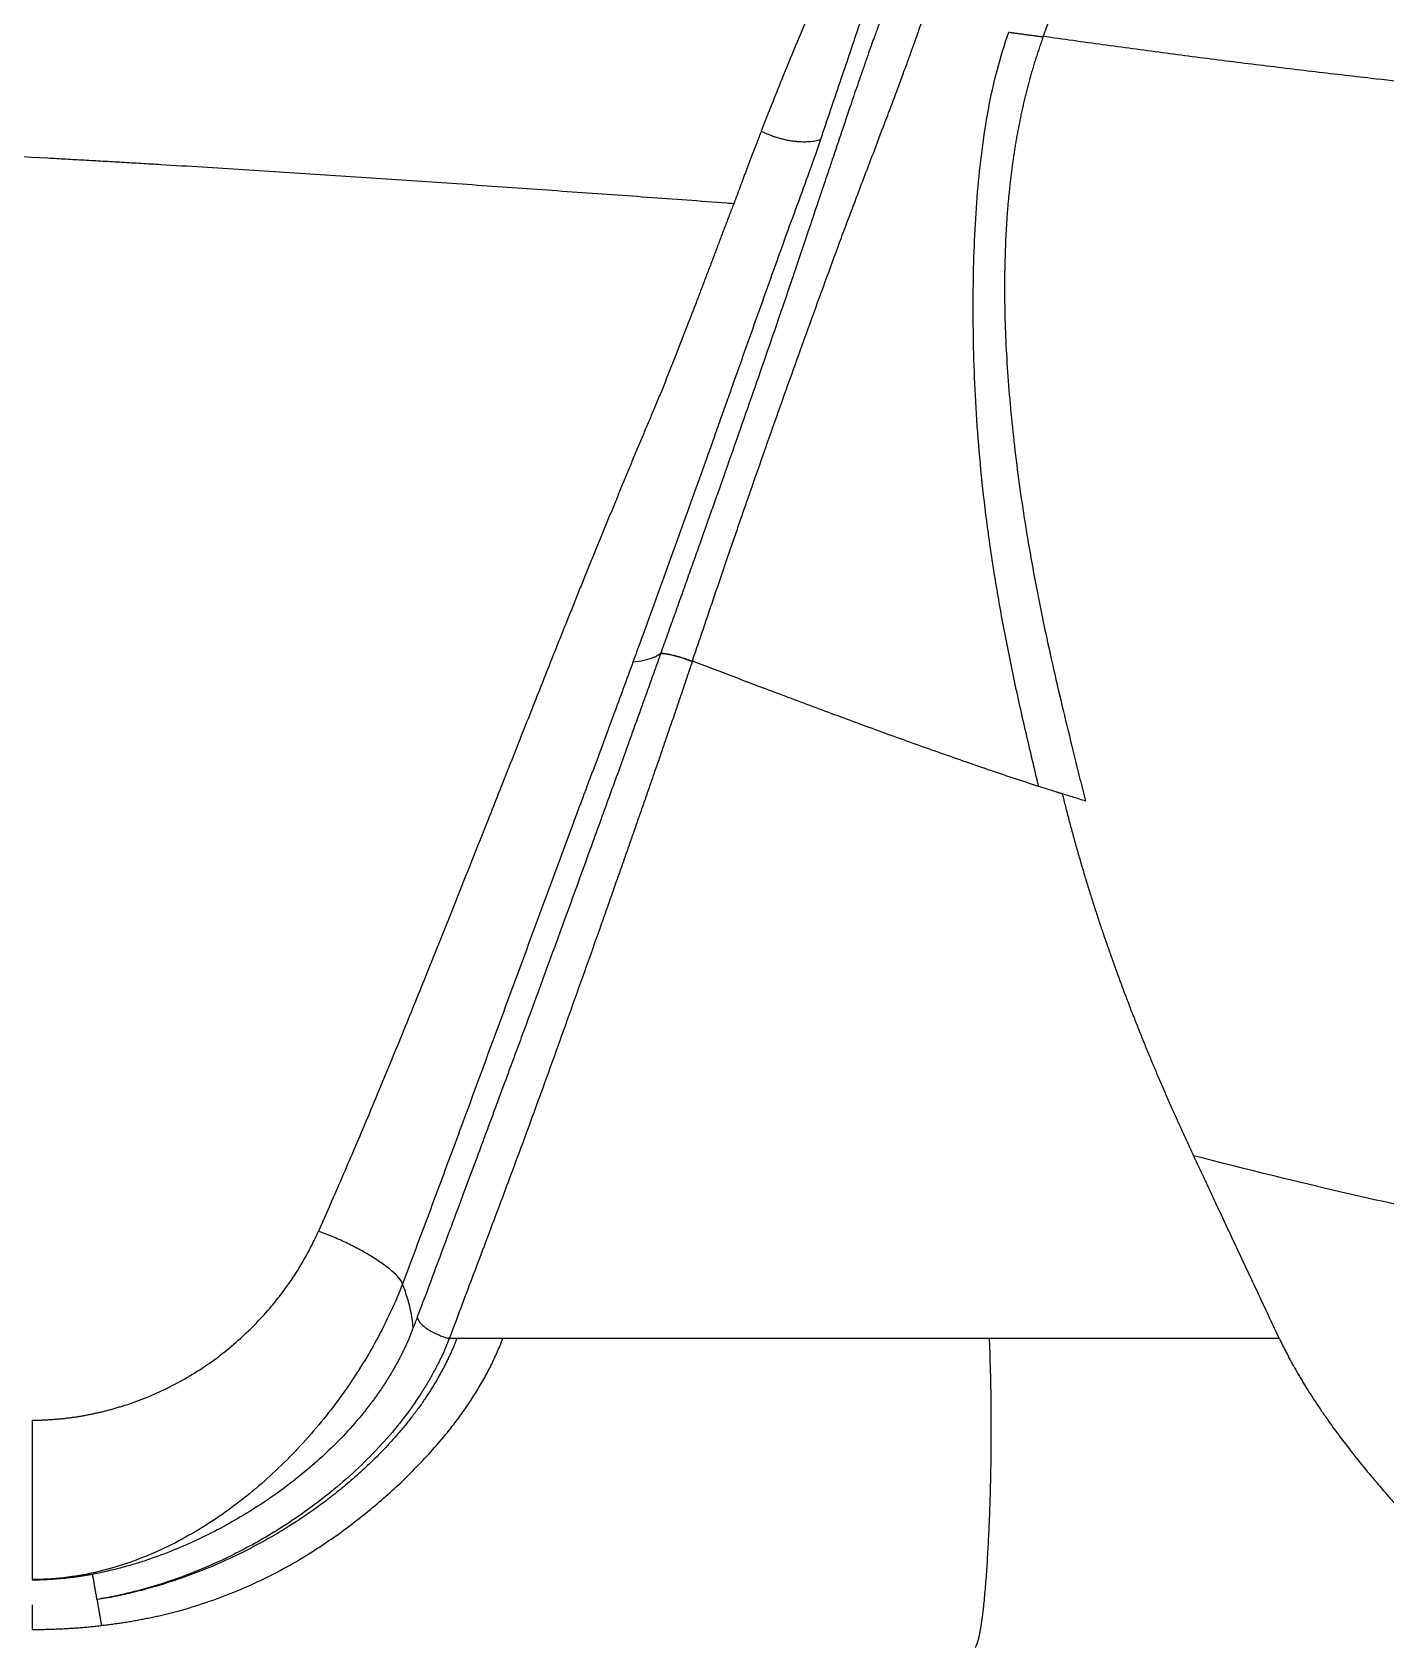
# Model space of a CAD drawing. Header units: inches. Extents: x -1 to 81, y -22 to 129.
# Drawn here: x 45.27 to 54.37, y 55.61 to 66.44 of the extents above; entities that cross this region are included whole.
import ezdxf

# ---------------------------------------------------------------- set-up
doc = ezdxf.new("R2010")
doc.units = ezdxf.units.IN
doc.header["$MEASUREMENT"] = 0
doc.layers.add('1', color=4, linetype='Continuous')

# ---------------------------------------------------------------- blocks, each defined once
blk = doc.blocks.new('2026 PACE')
at = {"layer": '1', "color": 3, "linetype": 'Continuous', "lineweight": 25}
for p, q in [((49.996, 62.256), (49.995, 62.255)), ((50.209, 62.204), (50.21, 62.206))]:
    blk.add_line(p, q, dxfattribs=at)
at = {"layer": '1', "color": 3, "linetype": 'Continuous', "lineweight": 25, "flags": 128}
blk.add_lwpolyline([(52.7, 61.304), (52.699, 61.309), (52.698, 61.313)], dxfattribs=at)
at = {"layer": '1', "color": 3, "linetype": 'Continuous', "lineweight": 25}
for points, knots in [([(52.57, 66.407), (52.578, 66.427), (52.592, 66.468), (52.615, 66.53), (52.637, 66.592), (52.659, 66.655), (52.682, 66.718), (52.721, 66.828), (52.776, 66.987), (52.845, 67.186), (52.913, 67.384), (52.977, 67.57), (53.042, 67.76), (53.098, 67.923), (53.149, 68.074), (53.205, 68.237), (53.274, 68.437), (53.351, 68.66), (53.425, 68.873), (53.482, 69.036), (53.526, 69.162), (53.559, 69.254), (53.581, 69.318), (53.593, 69.351)], [0, 0, 0, 0, 0.018957, 0.038194, 0.057711, 0.07751, 0.09759, 0.117951, 0.18172, 0.250011, 0.310524, 0.374966, 0.434484, 0.499998, 0.540852, 0.588081, 0.668101, 0.75, 0.823577, 0.897327, 0.928515, 0.962739, 1, 1, 1, 1]), ([(51.266, 67.182), (51.26, 67.168), (51.248, 67.142), (51.23, 67.101), (51.211, 67.059), (51.192, 67.015), (51.173, 66.971), (51.153, 66.925), (51.132, 66.878), (51.111, 66.83), (51.09, 66.78), (51.068, 66.73), (51.046, 66.678), (51.023, 66.624), (50.999, 66.57), (50.957, 66.472), (50.899, 66.334), (50.841, 66.193), (50.801, 66.094), (50.777, 66.034), (50.752, 65.972), (50.726, 65.907), (50.7, 65.84), (50.682, 65.794), (50.673, 65.77)], [0, 0, 0, 0, 0.03122, 0.063137, 0.095748, 0.129053, 0.163047, 0.197724, 0.233081, 0.269113, 0.305815, 0.34318, 0.381205, 0.41988, 0.459201, 0.499158, 0.630106, 0.74938, 0.788241, 0.828292, 0.869517, 0.911892, 0.955395, 1, 1, 1, 1]), ([(51.542, 67.13), (51.525, 67.076), (51.507, 67.022), (51.472, 66.913), (51.454, 66.858), (51.4, 66.69), (51.362, 66.575), (51.303, 66.399), (51.283, 66.34), (51.243, 66.22), (51.222, 66.159), (51.159, 65.974), (51.116, 65.846), (51.071, 65.714)], [0, 0, 0, 0, 0.125, 0.125, 0.25, 0.25, 0.5, 0.5, 0.625, 0.625, 0.75, 0.75, 1, 1, 1, 1]), ([(51.492, 66.562), (51.486, 66.547), (51.476, 66.519), (51.461, 66.477), (51.447, 66.44), (51.435, 66.407), (51.425, 66.379), (51.416, 66.355), (51.402, 66.316), (51.382, 66.259), (51.355, 66.18), (51.319, 66.078), (51.275, 65.947), (51.219, 65.782), (51.17, 65.636), (51.129, 65.514), (51.097, 65.42), (51.062, 65.315), (51.023, 65.2), (50.973, 65.049), (50.914, 64.875), (50.852, 64.693), (50.783, 64.49), (50.702, 64.255), (50.605, 63.976), (50.506, 63.693), (50.427, 63.468), (50.368, 63.301), (50.329, 63.193), (50.29, 63.083), (50.251, 62.971), (50.21, 62.857), (50.169, 62.741), (50.127, 62.623), (50.084, 62.503), (50.04, 62.38), (50.011, 62.298), (49.996, 62.256)], [0, 0, 0, 0, 0.012693, 0.024175, 0.034444, 0.043504, 0.051353, 0.057993, 0.063423, 0.082991, 0.104086, 0.126711, 0.163725, 0.205532, 0.252155, 0.272681, 0.295464, 0.320502, 0.347797, 0.377351, 0.426481, 0.468168, 0.502395, 0.564235, 0.626357, 0.688758, 0.751416, 0.774447, 0.797884, 0.821728, 0.845978, 0.870634, 0.895695, 0.921163, 0.947036, 0.973315, 1, 1, 1, 1]), ([(50.21, 62.206), (50.216, 62.226), (50.23, 62.266), (50.251, 62.327), (50.271, 62.386), (50.291, 62.445), (50.31, 62.503), (50.33, 62.56), (50.349, 62.617), (50.368, 62.673), (50.387, 62.728), (50.405, 62.782), (50.424, 62.836), (50.442, 62.889), (50.46, 62.941), (50.477, 62.992), (50.495, 63.043), (50.512, 63.093), (50.529, 63.143), (50.546, 63.191), (50.562, 63.239), (50.579, 63.286), (50.595, 63.333), (50.64, 63.462), (50.713, 63.671), (50.815, 63.958), (50.915, 64.238), (51.015, 64.517), (51.115, 64.789), (51.197, 65.013), (51.261, 65.186), (51.307, 65.306), (51.355, 65.433), (51.406, 65.567), (51.456, 65.699), (51.503, 65.823), (51.546, 65.936), (51.588, 66.047), (51.624, 66.146), (51.657, 66.235), (51.686, 66.315), (51.712, 66.388), (51.735, 66.454), (51.749, 66.495), (51.756, 66.514)], [0, 0, 0, 0, 0.01281, 0.025478, 0.038007, 0.050394, 0.062641, 0.074748, 0.086714, 0.098539, 0.110224, 0.121768, 0.133172, 0.144434, 0.155557, 0.166538, 0.177379, 0.188079, 0.198639, 0.209057, 0.219335, 0.229471, 0.239467, 0.249321, 0.312955, 0.375833, 0.437972, 0.499393, 0.564206, 0.624744, 0.656813, 0.687171, 0.712051, 0.749539, 0.786626, 0.811905, 0.844735, 0.874346, 0.899955, 0.923727, 0.945637, 0.965665, 0.983791, 1, 1, 1, 1]), ([(52.54, 61.363), (52.525, 61.423), (52.496, 61.543), (52.44, 61.783), (52.373, 62.083), (52.301, 62.442), (52.239, 62.798), (52.188, 63.149), (52.149, 63.494), (52.122, 63.829), (52.105, 64.155), (52.098, 64.471), (52.099, 64.777), (52.108, 65.073), (52.127, 65.361), (52.156, 65.641), (52.198, 65.915), (52.256, 66.18), (52.309, 66.352), (52.339, 66.436)], [0, 0, 0, 0, 0.03125, 0.0625, 0.125, 0.1875, 0.25, 0.3125, 0.375, 0.4375, 0.5, 0.5625, 0.625, 0.6875, 0.75, 0.8125, 0.875, 0.9375, 1, 1, 1, 1]), ([(52.569, 66.405), (52.565, 66.394), (52.557, 66.371), (52.546, 66.337), (52.534, 66.303), (52.523, 66.269), (52.512, 66.235), (52.502, 66.201), (52.492, 66.167), (52.482, 66.132), (52.473, 66.098), (52.463, 66.063), (52.455, 66.028), (52.446, 65.994), (52.438, 65.959), (52.43, 65.924), (52.422, 65.889), (52.415, 65.853), (52.408, 65.818), (52.401, 65.783), (52.394, 65.747), (52.388, 65.711), (52.382, 65.676), (52.376, 65.64), (52.371, 65.604), (52.365, 65.568), (52.36, 65.531), (52.356, 65.495), (52.351, 65.458), (52.347, 65.422), (52.343, 65.385), (52.339, 65.348), (52.335, 65.311), (52.332, 65.274), (52.329, 65.236), (52.326, 65.199), (52.324, 65.161), (52.321, 65.123), (52.319, 65.085), (52.317, 65.047), (52.316, 65.009), (52.314, 64.971), (52.313, 64.932), (52.312, 64.893), (52.311, 64.854), (52.31, 64.815), (52.31, 64.776), (52.309, 64.599), (52.318, 64.274), (52.358, 63.784), (52.423, 63.269), (52.499, 62.823), (52.571, 62.46), (52.631, 62.186), (52.695, 61.91), (52.746, 61.701), (52.781, 61.56), (52.799, 61.486), (52.817, 61.412), (52.836, 61.338), (52.848, 61.289), (52.854, 61.264)], [0, 0, 0, 0, 0.00817, 0.016337, 0.0245, 0.03266, 0.040817, 0.048972, 0.057125, 0.065276, 0.073426, 0.081575, 0.089723, 0.097871, 0.106018, 0.114165, 0.122312, 0.13046, 0.138608, 0.146756, 0.154905, 0.163054, 0.171204, 0.179355, 0.187506, 0.195658, 0.203811, 0.211964, 0.220117, 0.228272, 0.236427, 0.244582, 0.252738, 0.260895, 0.269052, 0.27721, 0.285367, 0.293525, 0.301683, 0.309841, 0.317999, 0.326157, 0.334314, 0.342472, 0.35063, 0.358788, 0.366945, 0.375102, 0.468845, 0.562533, 0.656232, 0.749984, 0.796873, 0.843741, 0.8906, 0.937478, 0.949988, 0.962499, 0.975007, 0.987509, 1, 1, 1, 1]), ([(52.339, 66.436), (52.342, 66.435), (52.347, 66.435), (52.356, 66.434), (52.364, 66.432), (52.373, 66.431), (52.382, 66.43), (52.391, 66.429), (52.4, 66.428), (52.409, 66.426), (52.418, 66.425), (52.428, 66.424), (52.437, 66.423), (52.454, 66.42), (52.478, 66.417), (52.503, 66.414), (52.521, 66.411), (52.534, 66.41), (52.547, 66.408), (52.559, 66.406), (52.566, 66.405), (52.569, 66.405)], [0, 0, 0, 0, 0.044276, 0.0879515, 0.1310624, 0.173645, 0.2157362, 0.2573744, 0.2985993, 0.3394529, 0.3799811, 0.4202348, 0.4602701, 0.5001483, 0.6285853, 0.7499473, 0.8001701, 0.8499725, 0.9052259, 0.9552248, 1, 1, 1, 1]), ([(61.763, 65.643), (61.713, 65.645), (61.613, 65.647), (61.414, 65.653), (61.166, 65.66), (60.868, 65.67), (60.472, 65.685), (59.976, 65.707), (59.189, 65.747), (58.21, 65.807), (57.245, 65.882), (56.48, 65.949), (55.911, 66.003), (55.343, 66.062), (54.898, 66.111), (54.576, 66.148), (54.375, 66.171), (54.174, 66.196), (53.974, 66.22), (53.773, 66.245), (53.572, 66.271), (53.372, 66.297), (53.171, 66.324), (52.971, 66.351), (52.77, 66.379), (52.637, 66.398), (52.57, 66.407)], [0, 0, 0, 0, 0.015626, 0.031251, 0.062502, 0.093355, 0.125004, 0.187322, 0.250005, 0.374454, 0.499989, 0.561891, 0.624187, 0.686884, 0.749989, 0.772414, 0.794899, 0.817445, 0.840051, 0.862717, 0.885444, 0.908233, 0.931082, 0.953993, 0.976966, 1, 1, 1, 1]), ([(46.634, 65.544), (46.59, 65.547), (46.503, 65.552), (46.373, 65.56), (46.245, 65.567), (46.119, 65.574), (45.995, 65.581), (45.622, 65.602), (45.011, 65.633), (44.175, 65.67), (43.417, 65.697), (42.732, 65.716), (42.206, 65.727), (41.788, 65.734), (41.525, 65.737), (41.315, 65.738), (41.156, 65.739), (40.999, 65.74), (40.894, 65.74), (40.842, 65.74)], [0, 0, 0, 0, 0.022887, 0.045455, 0.067707, 0.089641, 0.111258, 0.132558, 0.284321, 0.428982, 0.566607, 0.676415, 0.78323, 0.837674, 0.891567, 0.918855, 0.946023, 0.973071, 1, 1, 1, 1]), ([(50.673, 65.77), (50.668, 65.757), (50.658, 65.731), (50.642, 65.69), (50.626, 65.646), (50.608, 65.601), (50.59, 65.553), (50.571, 65.503), (50.551, 65.451), (50.531, 65.397), (50.51, 65.34), (50.495, 65.302), (50.488, 65.282)], [0, 0, 0, 0, 0.082219, 0.168509, 0.258833, 0.353149, 0.451414, 0.55358, 0.659589, 0.769377, 0.882874, 1, 1, 1, 1]), ([(50.673, 65.77), (50.677, 65.769), (50.684, 65.765), (50.695, 65.76), (50.707, 65.755), (50.719, 65.75), (50.731, 65.745), (50.744, 65.74), (50.756, 65.735), (50.77, 65.731), (50.783, 65.727), (50.797, 65.723), (50.811, 65.719), (50.825, 65.716), (50.839, 65.712), (50.853, 65.709), (50.868, 65.707), (50.886, 65.704), (50.907, 65.702), (50.93, 65.7), (50.953, 65.699), (50.976, 65.699), (50.997, 65.7), (51.017, 65.702), (51.037, 65.705), (51.055, 65.709), (51.066, 65.713), (51.071, 65.714)], [0, 0, 0, 0, 0.027543, 0.055623, 0.084235, 0.113373, 0.14303, 0.173195, 0.203858, 0.235005, 0.266621, 0.29869, 0.331193, 0.364109, 0.397416, 0.431089, 0.465104, 0.499431, 0.556828, 0.614078, 0.671045, 0.727597, 0.783608, 0.838959, 0.89354, 0.94725, 1, 1, 1, 1]), ([(51.071, 65.714), (51.048, 65.643), (50.996, 65.499), (50.915, 65.275), (50.83, 65.044), (50.745, 64.807), (50.659, 64.565), (50.572, 64.321), (50.499, 64.116), (50.441, 63.951), (50.411, 63.869), (50.382, 63.786), (50.353, 63.703), (50.294, 63.538), (50.219, 63.33), (50.13, 63.082), (50.04, 62.833), (49.951, 62.585), (49.874, 62.373), (49.826, 62.245), (49.81, 62.199)], [0.5449533, 0.5449533, 0.5449533, 0.5449533, 0.5762033, 0.6074533, 0.6387033, 0.6699533, 0.7012033, 0.7324533, 0.7637033, 0.7793283, 0.7949533, 0.7949533, 0.8105783, 0.8262033, 0.8574533, 0.8887033, 0.9199533, 0.9512033, 0.9824533, 1, 1, 1, 1]), ([(50.488, 65.282), (50.472, 65.283), (50.278, 65.298), (49.905, 65.325), (49.368, 65.363), (48.829, 65.401), (48.288, 65.439), (47.742, 65.475), (47.191, 65.511), (46.82, 65.533), (46.634, 65.544)], [0, 0, 0, 0, 0.0107123, 0.1357123, 0.2607123, 0.3857123, 0.5107123, 0.6357123, 0.7607123, 0.8857123, 0.8857123, 0.8857123, 0.8857123]), ([(50.488, 65.282), (50.483, 65.269), (50.473, 65.244), (50.458, 65.204), (50.443, 65.165), (50.428, 65.126), (50.413, 65.087), (50.398, 65.047), (50.383, 65.008), (50.368, 64.968), (50.353, 64.928), (50.338, 64.888), (50.323, 64.848), (50.307, 64.808), (50.292, 64.768), (50.277, 64.727), (50.261, 64.687), (50.246, 64.646), (50.214, 64.564), (50.164, 64.433), (50.107, 64.286), (50.059, 64.164), (50.029, 64.091), (50.006, 64.031), (49.987, 63.987), (49.969, 63.943), (49.957, 63.914), (49.951, 63.899)], [0, 0, 0, 0, 0.029561, 0.059099, 0.088615, 0.11811, 0.147583, 0.177036, 0.20647, 0.235887, 0.265288, 0.294672, 0.324041, 0.353393, 0.382729, 0.412048, 0.441351, 0.47064, 0.499916, 0.618007, 0.749907, 0.812425, 0.874943, 0.906175, 0.937429, 0.968705, 1, 1, 1, 1]), ([(49.951, 63.899), (49.939, 63.872), (49.916, 63.818), (49.882, 63.736), (49.847, 63.654), (49.812, 63.57), (49.777, 63.486), (49.742, 63.401), (49.707, 63.315), (49.671, 63.228), (49.635, 63.14), (49.599, 63.051), (49.562, 62.962), (49.525, 62.872), (49.488, 62.781), (49.451, 62.689), (49.414, 62.596), (49.351, 62.438), (49.256, 62.202), (49.126, 61.873), (48.979, 61.503), (48.84, 61.151), (48.712, 60.829), (48.579, 60.496), (48.432, 60.127), (48.29, 59.777), (48.178, 59.504), (48.089, 59.29), (48.004, 59.086), (47.921, 58.893), (47.843, 58.71), (47.767, 58.537), (47.718, 58.425), (47.694, 58.371)], [0, 0, 0, 0, 0.014438, 0.029027, 0.043767, 0.058658, 0.073701, 0.088895, 0.104239, 0.119735, 0.135382, 0.15118, 0.167129, 0.183229, 0.19948, 0.215881, 0.232434, 0.249137, 0.300313, 0.359003, 0.425197, 0.498885, 0.548941, 0.598978, 0.679616, 0.749272, 0.790393, 0.829746, 0.86733, 0.903148, 0.937199, 0.969483, 1, 1, 1, 1]), ([(49.995, 62.255), (49.99, 62.24), (49.98, 62.212), (49.965, 62.168), (49.949, 62.125), (49.934, 62.082), (49.918, 62.038), (49.902, 61.994), (49.887, 61.951), (49.871, 61.907), (49.855, 61.863), (49.839, 61.818), (49.823, 61.774), (49.807, 61.73), (49.791, 61.685), (49.775, 61.641), (49.746, 61.561), (49.704, 61.442), (49.646, 61.283), (49.585, 61.115), (49.486, 60.841), (49.346, 60.456), (49.193, 60.04), (49.082, 59.737), (49.014, 59.553), (48.955, 59.394), (48.891, 59.222), (48.824, 59.04), (48.752, 58.846), (48.665, 58.612), (48.564, 58.343), (48.46, 58.063), (48.393, 57.884), (48.359, 57.795)], [0, 0, 0, 0, 0.009379, 0.018779, 0.028202, 0.037647, 0.047113, 0.056602, 0.066112, 0.075645, 0.085199, 0.094774, 0.104371, 0.11399, 0.123631, 0.133293, 0.142976, 0.175599, 0.210184, 0.246732, 0.285239, 0.388799, 0.499655, 0.562079, 0.59331, 0.624535, 0.67008, 0.711801, 0.749705, 0.804755, 0.874852, 0.937796, 1, 1, 1, 1]), ([(49.995, 62.255), (49.969, 62.235), (49.914, 62.214), (49.836, 62.201), (49.81, 62.199)], [0.1350803, 0.1350803, 0.1350803, 0.1350803, 0.5, 0.665892, 0.665892, 0.665892, 0.665892]), ([(49.995, 62.255), (49.999, 62.257), (50.008, 62.258), (50.033, 62.255), (50.05, 62.252), (50.089, 62.243), (50.112, 62.236), (50.16, 62.222), (50.185, 62.213), (50.209, 62.204)], [0, 0, 0, 0, 0.25, 0.25, 0.5, 0.5, 0.75, 0.75, 1, 1, 1, 1]), ([(49.996, 62.256), (50, 62.259), (50.008, 62.259), (50.033, 62.257), (50.05, 62.254), (50.09, 62.244), (50.112, 62.238), (50.16, 62.223), (50.185, 62.215), (50.21, 62.206)], [0, 0, 0, 0, 0.25, 0.25, 0.5, 0.5, 0.75, 0.75, 1, 1, 1, 1]), ([(50.209, 62.204), (50.204, 62.189), (50.194, 62.16), (50.179, 62.115), (50.164, 62.071), (50.149, 62.027), (50.134, 61.982), (50.119, 61.938), (50.104, 61.894), (50.089, 61.85), (50.074, 61.805), (50.058, 61.761), (50.043, 61.717), (50.028, 61.673), (50.013, 61.629), (49.998, 61.585), (49.983, 61.54), (49.967, 61.496), (49.952, 61.452), (49.937, 61.408), (49.922, 61.364), (49.906, 61.32), (49.891, 61.276), (49.876, 61.232), (49.86, 61.188), (49.845, 61.144), (49.83, 61.1), (49.814, 61.056), (49.799, 61.012), (49.784, 60.968), (49.768, 60.924), (49.753, 60.88), (49.738, 60.837), (49.722, 60.793), (49.707, 60.749), (49.691, 60.705), (49.676, 60.661), (49.661, 60.617), (49.645, 60.573), (49.63, 60.53), (49.614, 60.486), (49.57, 60.359), (49.496, 60.152), (49.393, 59.864), (49.292, 59.58), (49.198, 59.322), (49.114, 59.089), (49.037, 58.882), (48.96, 58.675), (48.883, 58.47), (48.806, 58.264), (48.728, 58.059), (48.651, 57.854), (48.6, 57.718), (48.574, 57.65)], [0, 0, 0, 0, 0.009436, 0.018861, 0.028274, 0.037676, 0.047068, 0.056451, 0.065825, 0.075191, 0.084549, 0.093901, 0.103247, 0.112587, 0.121923, 0.131254, 0.140582, 0.149906, 0.159229, 0.16855, 0.177869, 0.187189, 0.196508, 0.205829, 0.21515, 0.224474, 0.233799, 0.243128, 0.25246, 0.261795, 0.271136, 0.280481, 0.289832, 0.299189, 0.308552, 0.317923, 0.3273, 0.336683, 0.346071, 0.355463, 0.364858, 0.374254, 0.436881, 0.499363, 0.561799, 0.624246, 0.671151, 0.718104, 0.76508, 0.812061, 0.859047, 0.906033, 0.953017, 1, 1, 1, 1]), ([(49.81, 62.199), (49.766, 62.08), (49.693, 61.88), (49.589, 61.599), (49.524, 61.426), (49.49, 61.335), (49.486, 61.324)], [0.433352, 0.433352, 0.433352, 0.433352, 0.4783053, 0.5095553, 0.5408053, 0.5449533, 0.5449533, 0.5449533, 0.5449533]), ([(52.54, 61.363), (52.483, 61.381), (52.314, 61.436), (52.032, 61.533), (51.694, 61.652), (51.357, 61.774), (51.022, 61.899), (50.639, 62.042), (50.369, 62.145), (50.21, 62.206)], [0.0601039, 0.0601039, 0.0601039, 0.0601039, 0.125, 0.25, 0.375, 0.5, 0.625, 0.75, 0.928789, 0.928789, 0.928789, 0.928789]), ([(49.486, 61.324), (49.482, 61.315), (49.471, 61.285), (49.445, 61.215), (49.392, 61.073), (49.287, 60.791), (49.139, 60.389), (48.962, 59.909), (48.786, 59.432), (48.611, 58.957), (48.436, 58.486), (48.319, 58.174), (48.26, 58.018)], [0, 0, 0, 0, 0.0036645, 0.011477, 0.027102, 0.058352, 0.120852, 0.183352, 0.245852, 0.308352, 0.370852, 0.433352, 0.433352, 0.433352, 0.433352]), ([(52.698, 61.313), (52.698, 61.313), (52.691, 61.315), (52.678, 61.319), (52.652, 61.327), (52.606, 61.342), (52.566, 61.354), (52.54, 61.363)], [0.4981142, 0.4981142, 0.4981142, 0.4981142, 0.5, 0.5625, 0.625, 0.75, 1, 1, 1, 1]), ([(52.854, 61.264), (52.828, 61.273), (52.776, 61.289), (52.724, 61.305), (52.698, 61.313)], [0, 0, 0, 0, 0.499998, 1, 1, 1, 1]), ([(52.7, 61.304), (52.704, 61.29), (52.711, 61.26), (52.722, 61.216), (52.734, 61.172), (52.745, 61.127), (52.757, 61.083), (52.769, 61.039), (52.781, 60.995), (52.793, 60.952), (52.806, 60.908), (52.818, 60.864), (52.831, 60.821), (52.844, 60.777), (52.857, 60.734), (52.87, 60.69), (52.884, 60.647), (52.897, 60.604), (52.911, 60.561), (52.925, 60.518), (52.939, 60.475), (52.953, 60.432), (52.968, 60.389), (52.982, 60.347), (52.997, 60.304), (53.012, 60.262), (53.027, 60.219), (53.042, 60.177), (53.057, 60.135), (53.072, 60.093), (53.088, 60.051), (53.103, 60.009), (53.119, 59.967), (53.135, 59.926), (53.15, 59.884), (53.166, 59.843), (53.183, 59.801), (53.199, 59.76), (53.215, 59.719), (53.232, 59.678), (53.248, 59.637), (53.265, 59.596), (53.282, 59.555), (53.299, 59.515), (53.316, 59.474), (53.333, 59.434), (53.35, 59.393), (53.367, 59.353), (53.385, 59.313), (53.402, 59.273), (53.42, 59.233), (53.437, 59.193), (53.455, 59.154), (53.473, 59.114), (53.491, 59.075), (53.509, 59.035), (53.527, 58.996), (53.545, 58.957), (53.563, 58.918), (53.575, 58.892), (53.581, 58.879)], [0, 0, 0, 0, 0.017244, 0.034486, 0.051727, 0.068965, 0.086203, 0.103441, 0.120678, 0.137915, 0.155152, 0.172389, 0.189626, 0.206864, 0.224103, 0.241343, 0.258583, 0.275824, 0.293066, 0.310308, 0.327551, 0.344795, 0.36204, 0.379284, 0.39653, 0.413775, 0.431021, 0.448266, 0.465511, 0.482756, 0.500001, 0.517244, 0.534487, 0.55173, 0.568972, 0.586213, 0.603455, 0.620696, 0.637936, 0.655177, 0.672418, 0.689658, 0.706899, 0.72414, 0.741381, 0.758622, 0.775863, 0.793105, 0.810346, 0.827588, 0.844829, 0.862071, 0.879312, 0.896554, 0.913795, 0.931036, 0.948277, 0.965518, 0.982759, 1, 1, 1, 1]), ([(61.735, 57.635), (61.719, 57.636), (61.703, 57.637), (61.672, 57.639), (61.656, 57.639), (61.609, 57.642), (61.577, 57.644), (61.482, 57.649), (61.419, 57.652), (61.23, 57.663), (61.104, 57.671), (60.726, 57.697), (60.474, 57.716), (59.72, 57.781), (59.219, 57.834), (57.722, 58.021), (56.734, 58.182), (55.024, 58.526), (54.298, 58.693), (53.581, 58.879)], [0, 0, 0, 0, 0.0039062, 0.0039062, 0.0078125, 0.0078125, 0.015625, 0.015625, 0.03125, 0.03125, 0.0625, 0.0625, 0.125, 0.125, 0.25, 0.25, 0.5, 0.5, 0.6884516, 0.6884516, 0.6884516, 0.6884516]), ([(54.158, 57.65), (54.137, 57.694), (54.096, 57.782), (54.034, 57.914), (53.974, 58.043), (53.914, 58.169), (53.856, 58.293), (53.799, 58.415), (53.743, 58.534), (53.688, 58.651), (53.634, 58.766), (53.599, 58.842), (53.581, 58.879)], [0, 0, 0, 0, 0.109196, 0.216352, 0.321467, 0.424539, 0.525567, 0.62455, 0.721486, 0.816374, 0.909212, 1, 1, 1, 1]), ([(45.768, 57.1), (45.778, 57.1), (45.796, 57.1), (45.824, 57.101), (45.853, 57.102), (45.881, 57.104), (45.908, 57.105), (45.936, 57.108), (45.964, 57.11), (45.992, 57.113), (46.02, 57.117), (46.047, 57.12), (46.075, 57.125), (46.102, 57.129), (46.13, 57.134), (46.157, 57.139), (46.185, 57.145), (46.212, 57.151), (46.239, 57.157), (46.266, 57.164), (46.293, 57.171), (46.32, 57.179), (46.347, 57.187), (46.414, 57.207), (46.52, 57.244), (46.66, 57.306), (46.797, 57.378), (46.928, 57.459), (47.052, 57.549), (47.168, 57.647), (47.278, 57.753), (47.358, 57.841), (47.413, 57.909), (47.447, 57.952), (47.479, 57.996), (47.51, 58.04), (47.54, 58.085), (47.569, 58.131), (47.596, 58.178), (47.622, 58.225), (47.648, 58.273), (47.671, 58.321), (47.686, 58.354), (47.694, 58.371)], [0, 0, 0, 0, 0.011491, 0.022955, 0.034392, 0.045807, 0.0572, 0.068575, 0.079933, 0.091278, 0.102612, 0.113936, 0.125254, 0.136568, 0.147881, 0.159194, 0.170511, 0.181833, 0.193163, 0.204504, 0.215858, 0.227227, 0.238614, 0.250021, 0.312242, 0.374388, 0.436844, 0.499991, 0.562194, 0.624368, 0.68685, 0.749975, 0.772708, 0.795395, 0.818051, 0.840691, 0.863331, 0.885985, 0.908669, 0.931398, 0.954186, 0.977049, 1, 1, 1, 1]), ([(48.26, 58.018), (48.236, 57.955), (48.182, 57.828), (48.087, 57.639), (47.979, 57.455), (47.86, 57.277), (47.731, 57.108), (47.547, 56.893), (47.296, 56.649), (47.018, 56.44), (46.779, 56.298), (46.591, 56.206), (46.395, 56.13), (46.192, 56.073), (45.982, 56.037), (45.839, 56.028), (45.768, 56.028)], [0, 0, 0, 0, 0.0625, 0.125, 0.1875, 0.25, 0.3125, 0.375, 0.5, 0.625, 0.6875, 0.75, 0.8125, 0.875, 0.9375, 1, 1, 1, 1]), ([(48.332, 57.723), (48.327, 57.784), (48.308, 57.88), (48.273, 57.983), (48.26, 58.018)], [0.3173965, 0.3173965, 0.3173965, 0.3173965, 0.6722607, 0.8548642, 0.8548642, 0.8548642, 0.8548642]), ([(48.332, 57.723), (48.329, 57.715), (48.323, 57.7), (48.314, 57.676), (48.304, 57.653), (48.294, 57.629), (48.284, 57.606), (48.273, 57.583), (48.262, 57.56), (48.25, 57.536), (48.238, 57.513), (48.226, 57.49), (48.213, 57.467), (48.2, 57.444), (48.187, 57.421), (48.173, 57.398), (48.159, 57.376), (48.145, 57.353), (48.13, 57.331), (48.115, 57.308), (48.099, 57.286), (48.084, 57.264), (48.068, 57.241), (48.051, 57.219), (48.035, 57.198), (48.018, 57.176), (48.001, 57.154), (47.95, 57.092), (47.863, 56.994), (47.735, 56.867), (47.603, 56.752), (47.466, 56.644), (47.322, 56.543), (47.17, 56.448), (47.015, 56.361), (46.857, 56.284), (46.693, 56.213), (46.552, 56.162), (46.436, 56.126), (46.358, 56.105), (46.29, 56.088), (46.232, 56.075), (46.193, 56.067), (46.174, 56.063)], [0, 0, 0, 0, 0.009316, 0.018658, 0.028026, 0.03742, 0.046839, 0.056283, 0.065751, 0.075243, 0.084759, 0.094299, 0.103862, 0.113448, 0.123058, 0.13269, 0.142345, 0.152022, 0.161722, 0.171443, 0.181187, 0.190953, 0.200741, 0.21055, 0.220382, 0.230234, 0.240109, 0.250005, 0.315873, 0.379477, 0.440841, 0.499989, 0.563693, 0.624981, 0.687888, 0.749997, 0.809438, 0.874995, 0.906191, 0.937492, 0.958889, 0.979726, 1, 1, 1, 1]), ([(48.359, 57.795), (48.355, 57.783), (48.346, 57.759), (48.337, 57.735), (48.332, 57.723)], [0, 0, 0, 0, 0.511219, 1, 1, 1, 1]), ([(48.359, 57.795), (48.359, 57.792), (48.36, 57.788), (48.364, 57.776), (48.369, 57.767), (48.378, 57.756), (48.379, 57.754), (48.39, 57.743), (48.401, 57.732), (48.418, 57.72), (48.421, 57.718), (48.435, 57.708), (48.447, 57.701), (48.471, 57.688), (48.482, 57.683), (48.496, 57.677), (48.498, 57.676), (48.51, 57.671), (48.522, 57.666), (48.534, 57.662), (48.535, 57.661), (48.542, 57.659), (48.548, 57.657), (48.56, 57.653), (48.567, 57.651), (48.574, 57.65)], [0, 0, 0, 0, 0.08431, 0.08431, 0.25, 0.25, 0.282088, 0.282088, 0.46114, 0.46114, 0.5, 0.5, 0.63667, 0.63667, 0.75, 0.75, 0.766708, 0.766708, 0.875, 0.875, 0.883061, 0.883061, 0.9375, 0.9375, 1, 1, 1, 1]), ([(48.574, 57.65), (48.571, 57.642), (48.565, 57.627), (48.556, 57.604), (48.546, 57.582), (48.537, 57.56), (48.527, 57.537), (48.516, 57.515), (48.506, 57.493), (48.494, 57.471), (48.483, 57.449), (48.471, 57.427), (48.459, 57.406), (48.447, 57.384), (48.435, 57.362), (48.422, 57.341), (48.409, 57.32), (48.396, 57.298), (48.348, 57.224), (48.26, 57.1), (48.119, 56.934), (47.965, 56.778), (47.772, 56.608), (47.536, 56.432), (47.252, 56.258), (46.953, 56.112), (46.725, 56.026), (46.579, 55.981), (46.517, 55.963), (46.455, 55.947), (46.393, 55.932), (46.33, 55.918), (46.267, 55.905), (46.225, 55.898), (46.204, 55.894)], [0, 0, 0, 0, 0.008397, 0.01679, 0.025182, 0.033572, 0.041961, 0.050349, 0.058738, 0.067129, 0.07552, 0.083911, 0.092301, 0.100692, 0.109083, 0.117474, 0.125866, 0.134258, 0.14265, 0.213959, 0.285256, 0.356547, 0.427851, 0.5348, 0.641761, 0.748713, 0.85565, 0.876272, 0.896894, 0.917514, 0.938135, 0.958755, 0.979376, 1, 1, 1, 1]), ([(48.625, 57.65), (48.622, 57.642), (48.617, 57.627), (48.607, 57.604), (48.597, 57.581), (48.587, 57.556), (48.575, 57.532), (48.563, 57.506), (48.55, 57.481), (48.537, 57.454), (48.522, 57.427), (48.507, 57.4), (48.491, 57.372), (48.475, 57.344), (48.457, 57.315), (48.438, 57.286), (48.419, 57.256), (48.399, 57.226), (48.378, 57.196), (48.355, 57.166), (48.332, 57.135), (48.308, 57.104), (48.283, 57.073), (48.257, 57.041), (48.209, 56.984), (48.136, 56.904), (48.039, 56.807), (47.941, 56.717), (47.843, 56.635), (47.747, 56.559), (47.627, 56.471), (47.484, 56.377), (47.313, 56.277), (47.14, 56.188), (46.959, 56.107), (46.776, 56.037), (46.628, 55.99), (46.521, 55.96), (46.454, 55.943), (46.389, 55.928), (46.326, 55.914), (46.265, 55.903), (46.224, 55.896), (46.204, 55.893)], [0, 0, 0, 0, 0.008149, 0.016567, 0.025252, 0.034199, 0.043404, 0.052865, 0.062575, 0.072532, 0.082732, 0.093171, 0.103848, 0.114758, 0.1259, 0.137273, 0.148875, 0.160706, 0.172766, 0.185056, 0.197578, 0.210334, 0.223326, 0.236558, 0.250031, 0.296189, 0.340346, 0.382686, 0.423343, 0.462417, 0.499983, 0.565023, 0.624981, 0.688766, 0.749968, 0.813794, 0.874967, 0.89751, 0.919375, 0.940551, 0.961043, 0.98086, 1, 1, 1, 1]), ([(46.235, 55.719), (46.247, 55.721), (46.272, 55.724), (46.309, 55.729), (46.346, 55.734), (46.383, 55.739), (46.42, 55.745), (46.457, 55.752), (46.494, 55.759), (46.531, 55.766), (46.568, 55.773), (46.604, 55.781), (46.641, 55.789), (46.677, 55.798), (46.713, 55.807), (46.801, 55.83), (46.939, 55.872), (47.125, 55.941), (47.306, 56.021), (47.482, 56.112), (47.64, 56.206), (47.781, 56.3), (47.907, 56.391), (48.029, 56.487), (48.148, 56.588), (48.262, 56.692), (48.371, 56.801), (48.476, 56.915), (48.553, 57.006), (48.606, 57.074), (48.638, 57.116), (48.668, 57.158), (48.698, 57.201), (48.727, 57.244), (48.754, 57.288), (48.781, 57.332), (48.806, 57.376), (48.831, 57.421), (48.854, 57.466), (48.876, 57.512), (48.897, 57.557), (48.916, 57.603), (48.928, 57.634), (48.934, 57.65)], [0, 0, 0, 0, 0.010714, 0.021425, 0.032136, 0.042845, 0.053555, 0.064264, 0.074975, 0.085687, 0.0964, 0.107114, 0.117826, 0.128537, 0.139249, 0.149961, 0.206634, 0.263309, 0.319973, 0.376641, 0.433292, 0.477542, 0.521805, 0.566099, 0.610391, 0.65467, 0.698946, 0.743225, 0.787484, 0.802657, 0.81783, 0.833003, 0.84818, 0.863363, 0.878553, 0.893745, 0.908935, 0.924117, 0.939283, 0.954438, 0.9696, 0.984782, 1, 1, 1, 1]), ([(52.208, 57.65), (52.135, 57.65), (51.818, 57.65), (51.255, 57.65), (50.522, 57.65), (49.791, 57.65), (49.263, 57.65), (48.977, 57.65), (48.934, 57.65)], [0.3378562, 0.3378562, 0.3378562, 0.3378562, 0.375, 0.5, 0.625, 0.75, 0.875, 0.8970649, 0.8970649, 0.8970649, 0.8970649]), ([(52.113, 55.571), (52.114, 55.572), (52.115, 55.574), (52.117, 55.577), (52.118, 55.58), (52.12, 55.584), (52.122, 55.588), (52.124, 55.592), (52.125, 55.596), (52.127, 55.601), (52.128, 55.606), (52.13, 55.611), (52.131, 55.616), (52.133, 55.621), (52.134, 55.627), (52.136, 55.632), (52.137, 55.638), (52.139, 55.644), (52.14, 55.65), (52.141, 55.656), (52.143, 55.662), (52.144, 55.669), (52.145, 55.675), (52.146, 55.682), (52.148, 55.688), (52.149, 55.695), (52.15, 55.702), (52.151, 55.709), (52.152, 55.715), (52.153, 55.722), (52.154, 55.729), (52.155, 55.736), (52.156, 55.743), (52.157, 55.75), (52.158, 55.757), (52.159, 55.764), (52.16, 55.771), (52.161, 55.778), (52.162, 55.785), (52.163, 55.792), (52.164, 55.799), (52.165, 55.806), (52.165, 55.813), (52.166, 55.82), (52.167, 55.827), (52.168, 55.833), (52.169, 55.84), (52.173, 55.882), (52.181, 55.963), (52.191, 56.093), (52.199, 56.23), (52.207, 56.382), (52.213, 56.548), (52.217, 56.697), (52.219, 56.815), (52.22, 56.905), (52.22, 57.002), (52.22, 57.085), (52.22, 57.151), (52.22, 57.199), (52.219, 57.246), (52.219, 57.293), (52.218, 57.339), (52.217, 57.385), (52.216, 57.43), (52.214, 57.475), (52.213, 57.52), (52.212, 57.564), (52.21, 57.607), (52.209, 57.635), (52.208, 57.65)], [0, 0, 0, 0, 0.007204, 0.014303, 0.021302, 0.028203, 0.035009, 0.041724, 0.04835, 0.054889, 0.061344, 0.067718, 0.074011, 0.080225, 0.086363, 0.092426, 0.098415, 0.104331, 0.110175, 0.115948, 0.12165, 0.127284, 0.132848, 0.138343, 0.14377, 0.149129, 0.15442, 0.159643, 0.164799, 0.169888, 0.174909, 0.179863, 0.18475, 0.18957, 0.194323, 0.199009, 0.203628, 0.20818, 0.212666, 0.217084, 0.221435, 0.22572, 0.229937, 0.234088, 0.238173, 0.24219, 0.246141, 0.250025, 0.315037, 0.378191, 0.439712, 0.500005, 0.572403, 0.642814, 0.674888, 0.709366, 0.746274, 0.785666, 0.803798, 0.821861, 0.839858, 0.857792, 0.875669, 0.893496, 0.911282, 0.929038, 0.946774, 0.964504, 0.982243, 1, 1, 1, 1]), ([(54.158, 57.65), (54.043, 57.65), (53.809, 57.65), (53.451, 57.65), (53.089, 57.65), (52.674, 57.65), (52.38, 57.65), (52.208, 57.65)], [0, 0, 0, 0, 0.0625, 0.125, 0.1875, 0.25, 0.3378562, 0.3378562, 0.3378562, 0.3378562]), ([(54.161, 57.643), (54.166, 57.634), (54.175, 57.616), (54.188, 57.588), (54.203, 57.56), (54.217, 57.532), (54.232, 57.503), (54.248, 57.475), (54.264, 57.446), (54.281, 57.417), (54.298, 57.388), (54.315, 57.359), (54.333, 57.33), (54.351, 57.301), (54.369, 57.272), (54.389, 57.242), (54.408, 57.213), (54.428, 57.183), (54.448, 57.153), (54.489, 57.093), (54.556, 57.001), (54.65, 56.878), (54.749, 56.756), (54.843, 56.644), (54.938, 56.535), (55.036, 56.426), (55.147, 56.306), (55.269, 56.175), (55.403, 56.036), (55.548, 55.888), (55.678, 55.755), (55.802, 55.629), (55.909, 55.518), (56.021, 55.402), (56.135, 55.282), (56.25, 55.159), (56.36, 55.036), (56.452, 54.93), (56.523, 54.846), (56.578, 54.778), (56.624, 54.721), (56.668, 54.664), (56.71, 54.607), (56.751, 54.551), (56.791, 54.495), (56.829, 54.439), (56.866, 54.384), (56.901, 54.329), (56.935, 54.274), (56.967, 54.219), (56.997, 54.164), (57.026, 54.11), (57.053, 54.056), (57.079, 54.002), (57.103, 53.949), (57.125, 53.895), (57.138, 53.86), (57.145, 53.842)], [0, 0, 0, 0, 0.006435, 0.012936, 0.019502, 0.026131, 0.032822, 0.039572, 0.046382, 0.053249, 0.060172, 0.067151, 0.074185, 0.081274, 0.088417, 0.095616, 0.102871, 0.110182, 0.117551, 0.124978, 0.154642, 0.187454, 0.218895, 0.249978, 0.276453, 0.306125, 0.338985, 0.375023, 0.414147, 0.455784, 0.499999, 0.526924, 0.562484, 0.593675, 0.624979, 0.663372, 0.697063, 0.725969, 0.750014, 0.765334, 0.780478, 0.795445, 0.810235, 0.824849, 0.839285, 0.853548, 0.867641, 0.881567, 0.895329, 0.90893, 0.922372, 0.93566, 0.9488, 0.961798, 0.97466, 0.987393, 1, 1, 1, 1]), ([(45.768, 57.1), (45.768, 57.069), (45.768, 57.006), (45.768, 56.907), (45.768, 56.806), (45.768, 56.706), (45.768, 56.611), (45.768, 56.49), (45.768, 56.354), (45.768, 56.219), (45.768, 56.116), (45.768, 56.049), (45.768, 56.03), (45.768, 56.028)], [0, 0, 0, 0, 0.0625, 0.125, 0.1875, 0.25, 0.3125, 0.375, 0.5, 0.625, 0.75, 0.875, 1, 1, 1, 1]), ([(46.174, 56.063), (46.165, 56.062), (46.147, 56.058), (46.119, 56.054), (46.091, 56.049), (46.062, 56.045), (46.032, 56.041), (46.002, 56.038), (45.965, 56.034), (45.92, 56.03), (45.869, 56.027), (45.818, 56.025), (45.785, 56.024), (45.768, 56.024)], [0, 0, 0, 0, 0.06806, 0.137341, 0.207681, 0.279061, 0.351537, 0.42515, 0.499916, 0.629039, 0.755388, 0.879035, 1, 1, 1, 1]), ([(46.204, 55.894), (46.204, 55.897), (46.203, 55.901), (46.202, 55.908), (46.201, 55.915), (46.2, 55.922), (46.198, 55.929), (46.197, 55.935), (46.196, 55.942), (46.195, 55.948), (46.194, 55.954), (46.193, 55.96), (46.192, 55.965), (46.191, 55.971), (46.19, 55.976), (46.189, 55.982), (46.188, 55.987), (46.187, 55.992), (46.187, 55.997), (46.186, 56.001), (46.185, 56.006), (46.184, 56.011), (46.184, 56.016), (46.183, 56.021), (46.182, 56.027), (46.181, 56.033), (46.179, 56.038), (46.178, 56.044), (46.177, 56.05), (46.176, 56.054), (46.175, 56.059), (46.175, 56.062), (46.174, 56.063), (46.174, 56.063)], [0, 0, 0, 0, 0.025747, 0.051272, 0.076629, 0.101762, 0.126643, 0.15128, 0.175728, 0.200034, 0.22421, 0.248257, 0.272213, 0.296155, 0.320142, 0.344167, 0.368206, 0.392232, 0.416218, 0.440147, 0.464043, 0.48793, 0.517117, 0.549697, 0.585718, 0.625209, 0.668197, 0.714693, 0.764704, 0.818233, 0.875273, 0.935838, 1, 1, 1, 1]), ([(46.204, 55.893), (46.205, 55.891), (46.206, 55.886), (46.207, 55.879), (46.208, 55.872), (46.209, 55.865), (46.21, 55.859), (46.211, 55.852), (46.212, 55.846), (46.213, 55.84), (46.214, 55.835), (46.215, 55.829), (46.216, 55.824), (46.217, 55.819), (46.218, 55.814), (46.219, 55.809), (46.219, 55.805), (46.22, 55.8), (46.221, 55.796), (46.222, 55.792), (46.222, 55.789), (46.223, 55.785), (46.225, 55.775), (46.227, 55.759), (46.23, 55.745), (46.232, 55.735), (46.233, 55.728), (46.234, 55.723), (46.235, 55.72), (46.235, 55.719)], [0, 0, 0, 0, 0.028868, 0.057025, 0.084556, 0.111526, 0.137977, 0.16393, 0.189397, 0.214378, 0.238872, 0.262873, 0.286384, 0.309407, 0.331944, 0.353997, 0.37557, 0.396666, 0.417284, 0.437419, 0.457058, 0.476188, 0.494797, 0.625322, 0.751106, 0.796573, 0.877217, 0.942941, 1, 1, 1, 1]), ([(45.768, 55.858), (45.768, 55.837), (45.768, 55.817), (45.768, 55.779), (45.768, 55.762), (45.768, 55.733), (45.768, 55.72), (45.768, 55.702), (45.768, 55.696), (45.768, 55.693)], [0, 0, 0, 0, 0.25, 0.25, 0.5, 0.5, 0.75, 0.75, 1, 1, 1, 1]), ([(45.768, 55.693), (45.78, 55.693), (45.804, 55.693), (45.84, 55.693), (45.876, 55.694), (45.912, 55.695), (45.948, 55.697), (45.984, 55.698), (46.02, 55.7), (46.056, 55.703), (46.092, 55.705), (46.128, 55.708), (46.163, 55.712), (46.199, 55.715), (46.223, 55.718), (46.235, 55.719)], [0, 0, 0, 0, 0.076848, 0.153719, 0.230609, 0.307516, 0.384438, 0.461372, 0.538315, 0.615264, 0.692217, 0.769169, 0.84612, 0.923064, 1, 1, 1, 1])]:
    blk.add_open_spline(points, degree=3, knots=knots, dxfattribs=at)
for points in [[(52.569, 66.405), (52.569, 66.405), (52.57, 66.406), (52.57, 66.407)], [(48.26, 58.018), (48.255, 58.031), (48.237, 58.058), (48.189, 58.105), (48.125, 58.154), (48.05, 58.203), (47.967, 58.25), (47.879, 58.295), (47.786, 58.337), (47.724, 58.36), (47.694, 58.371)], [(48.625, 57.65), (48.608, 57.65), (48.591, 57.65), (48.574, 57.65)], [(48.934, 57.65), (48.831, 57.65), (48.728, 57.65), (48.625, 57.65)], [(54.158, 57.65), (54.159, 57.648), (54.16, 57.646), (54.161, 57.643)]]:
    blk.add_open_spline(points, degree=3, dxfattribs=at)

msp = doc.modelspace()

# ---------------------------------------------------------------- block references
msp.add_blockref('2026 PACE', (-0.5, 0))

doc.saveas('drawing.dxf')
